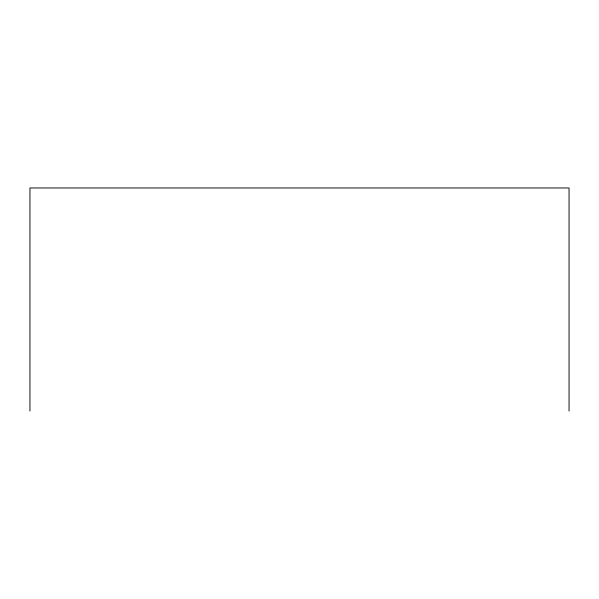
<?xml version="1.0" encoding="UTF-8"?>
<svg xmlns="http://www.w3.org/2000/svg" width="599" height="599" viewBox="0 0 599 599"><rect width="100%" height="100%" fill="white"/><g stroke="black" fill="none" stroke-linecap="round" stroke-linejoin="round"><path stroke-width="0.9" d="M569.05 411.034L569.05 187.966L29.95 187.966L29.95 411.034"/></g></svg>
